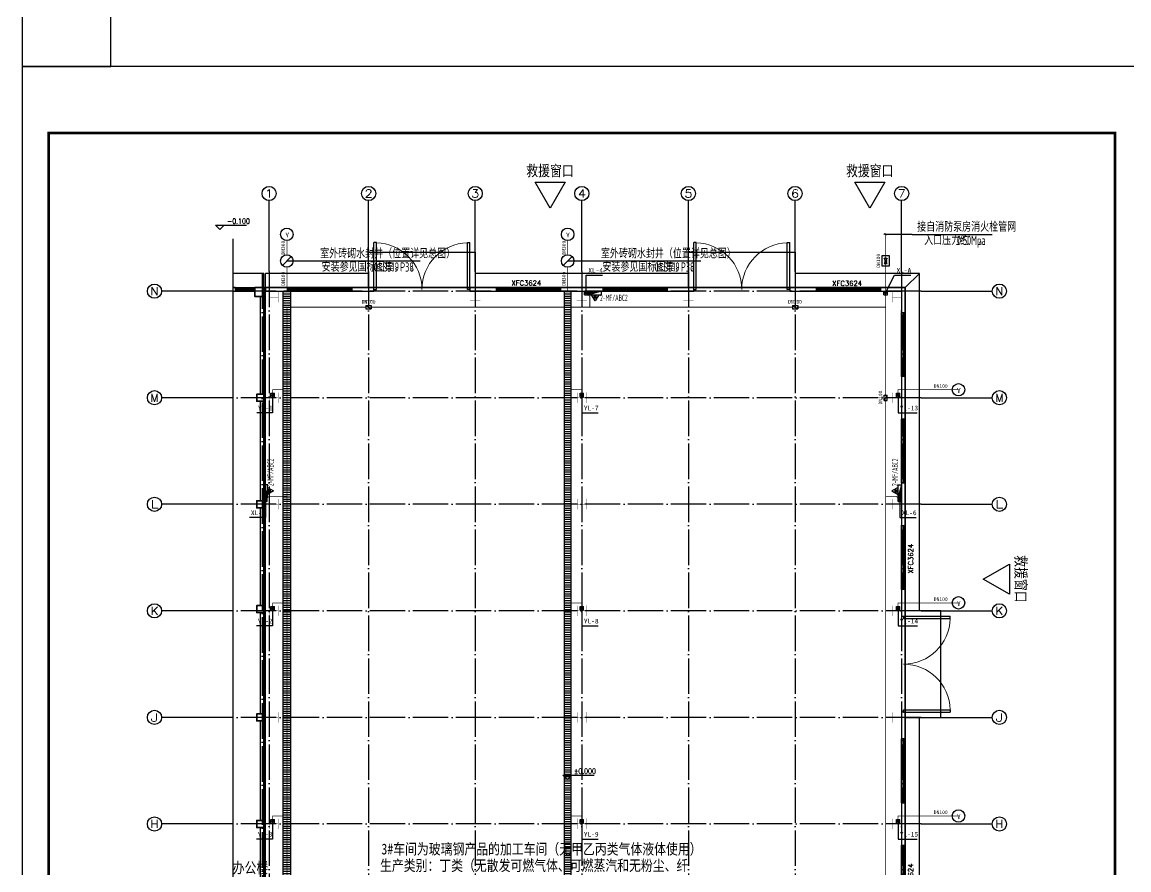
# Model space of a CAD drawing. Extents: x 12300 to 361047, y -1498650 to 1244242.
# Drawn here: x 230047 to 292334, y 35561 to 83296 of the extents above; entities that cross this region are included whole.
import ezdxf
from ezdxf.enums import TextEntityAlignment as Align

# ---------------------------------------------------------------- set-up
doc = ezdxf.new("R2010")
doc.units = 0
doc.header["$LTSCALE"] = 1000
doc.header["$MEASUREMENT"] = 0
doc.linetypes.add('DOTE', pattern=[2.42, 2, -0.2, 0.02, -0.2])
doc.layers.get('0').update_dxf_attribs({"color": 8, "linetype": 'CONTINUOUS'})
for name, color, linetype in [('00-辅助线', 8, 'CONTINUOUS'), ('AXIS', 8, 'CONTINUOUS'), ('AXIS_TEXT', 8, 'CONTINUOUS'), ('COLUMN', 9, 'CONTINUOUS'), ('DIM_ELEV', 8, 'CONTINUOUS'), ('DIM_SYMB', 8, 'CONTINUOUS'), ('DIM_消防', 1, 'CONTINUOUS'), ('DIM_雨水', 4, 'CONTINUOUS'), ('DOTE', 250, 'CONTINUOUS'), ('EQUIP_消火栓', 7, 'CONTINUOUS'), ('EQUIP_消防', 7, 'CONTINUOUS'), ('EQUIP_灭火器', 7, 'CONTINUOUS'), ('GROUND', 8, 'CONTINUOUS'), ('PIPE-消防', 1, 'TG_X'), ('PIPE-雨水', 4, 'TG_Y'), ('PUB_TEXT', 8, 'CONTINUOUS'), ('RAIL', 8, 'CONTINUOUS'), ('TEXT', 3, 'CONTINUOUS'), ('TEXT_消防', 1, 'CONTINUOUS'), ('TEXT_灭火器', 7, 'CONTINUOUS'), ('TEXT_雨水', 4, 'CONTINUOUS'), ('TWT_TITLE', 7, 'CONTINUOUS'), ('VALVE_消防', 7, 'CONTINUOUS'), ('VALVE_给水', 7, 'CONTINUOUS'), ('VPIPE-消防', 1, 'TG_X'), ('VPIPE-雨水', 4, 'TG_Y'), ('WALL', 8, 'CONTINUOUS'), ('WELL_TEXT', 7, 'CONTINUOUS'), ('WELL_雨水', 4, 'CONTINUOUS'), ('WINDOW', 8, 'CONTINUOUS'), ('WINDOW_TEXT', 8, 'CONTINUOUS'), ('集水坑', 6, 'CONTINUOUS')]:
    doc.layers.add(name, color=color, linetype=linetype)
doc.layers.add('柱', color=9, linetype='CONTINUOUS', lineweight=35)
doc.styles.add('_TCH_AXIS', font='COMPLEX', dxfattribs={"bigfont": 'GBCBIG'})
doc.styles.add('_TCH_DIM', font='SIMPLEX', dxfattribs={"bigfont": 'GBCBIG'})
doc.styles.add('_TCH_WINDOW', font='simplex_.ttf', dxfattribs={"height": 3.5, "bigfont": 'GBCBIG'})
doc.styles.add('_TWT_PIPEDN', font='', dxfattribs={"height": 3.5})
doc.styles.add('_TWT_SERIAL', font='', dxfattribs={"height": 3.5})
doc.styles.add('COMPLEX', font='COMPLEX')
doc.styles.get("Standard").update_dxf_attribs({"font": 'GBENOR', "bigfont": 'GBCBIG'})
doc.styles.add('TG_LINETYPE', font='', dxfattribs={"height": 1.5})
doc.styles.add('宋体(0.8)', font='', dxfattribs={"width": 0.8})
doc.styles.get('_TWT_PIPEDN').set_extended_font_data('SimSun')
doc.styles.get('_TWT_SERIAL').set_extended_font_data('SimSun')
doc.styles.get('TG_LINETYPE').set_extended_font_data('SimSun')
doc.styles.get('宋体(0.8)').set_extended_font_data('SimSun')
doc.linetypes.add('TG_RH', pattern='A,2,-0.3,["RH",TG_LINETYPE,S=0.1,R=0,X=-0.25,Y=-0.075],0', length=2.3)
doc.linetypes.add('TG_X', pattern='A,2,-0.3,["X",TG_LINETYPE,S=0.1,R=0,X=-0.2,Y=-0.075],0', length=2.3)
doc.linetypes.add('TG_Y', pattern='A,2,-0.3,["Y",TG_LINETYPE,S=0.1,R=0,X=-0.2,Y=-0.075],0', length=2.3)

# ---------------------------------------------------------------- blocks, each defined once
blk = doc.blocks.new('$WINLIB2D$00000001')
at = {"color": 0}
for points in [[(-0.5, 0.5), (-0.5, -0.5)], [(-0.5, 0.5), (0.5, 0.5)], [(0.5, -0.5), (0.5, 0.5)], [(0.5, 0.167), (-0.5, 0.167)], [(0.5, -0.167), (-0.5, -0.167)], [(-0.5, -0.5), (0.5, -0.5)]]:
    blk.add_lwpolyline(points, dxfattribs=at)
blk = doc.blocks.new('$DorLib2D$00000002')
for p, q in [((-0.5, 0), (-0.5, 0.4875)), ((-0.475, 0.4875), (-0.5, 0.4875)), ((-0.475, 0), (-0.475, 0.4875)), ((0.475, 0), (0.475, 0.4875)), ((0.475, 0.4875), (0.5, 0.4875)), ((0.5, 0), (0.5, 0.4875)), ((-0.5, 0), (-0.475, 0)), ((0.5, 0), (0.475, 0))]:
    blk.add_line(p, q)
at = {"lineweight": 13}
for centre, start, end in [((-0.4875, 0), 0, 88.53072), ((0.4875, 0), 91.46928, 180)]:
    blk.add_arc(centre, 0.4875, start, end, dxfattribs=at)
blk = doc.blocks.new('_FZHK')
blk.add_lwpolyline([(-0.5, -0.5), (0.5, -0.5), (0.5, 0.5), (-0.5, 0.5)], close=True)
blk = doc.blocks.new('_AXISO')
blk.add_circle((0, 0), 0.5)
at = {"layer": 'AXIS_TEXT', "style": 'COMPLEX', "width": 1.041667}
blk.add_attdef('A', text='', height=0.56, dxfattribs=at).set_placement((-0.25, -0.28), (0.25, -0.28), align=Align.FIT)
blk = doc.blocks.new('1F-CF')
h = blk.add_hatch()
h.set_pattern_fill('ANSI31', color=256, scale=80, angle=495, style=0)
h.set_pattern_definition([(180, (1167489.4, 93781.66), (-6e-14, -127), [])])
h.paths.add_polyline_path([(406204, -8420), (406604, -8420), (406604, 63580), (406204, 63580)])
h = blk.add_hatch()
h.set_pattern_fill('ANSI31', color=256, scale=80, angle=495, style=0)
h.set_pattern_definition([(180, (1167789.4, 93781.66), (-6e-14, -127), [])])
h.paths.add_polyline_path([(422404, -8420), (422004, -8420), (422004, 63580), (422404, 63580)])
at = {"flags": 128}
for points in [[(421219, 68251), (420372, 69717), (422065, 69717)], [(439219, 68251), (438372, 69717), (440065, 69717)], [(445600, 47370), (447066, 48216), (447066, 46523)]]:
    blk.add_lwpolyline(points, close=True, dxfattribs=at)
at = {"ltscale": 10, "const_width": 20}
for points in [[(405432, 62965), (405432, 63550)], [(405432, 62965), (405432, 63550)], [(405432, 62965), (405432, 63550)], [(405432, 62962), (405432, 63547)], [(405432, 62947), (405432, 63531)], [(405432, 62946), (405432, 63531)], [(405919, 62947), (405919, 63531)], [(411278, 63558), (410693, 63558)], [(411278, 63558), (410693, 63558)], [(411278, 63558), (410693, 63558)], [(411280, 63558), (410695, 63558)], [(411296, 63558), (410711, 63558)], [(411296, 63558), (410711, 63558)], [(411004, 63071), (411004, 63558)], [(417278, 63558), (416693, 63558)], [(417278, 63558), (416693, 63558)], [(417278, 63558), (416693, 63558)], [(417280, 63558), (416695, 63558)], [(417296, 63558), (416711, 63558)], [(417296, 63558), (416711, 63558)], [(417004, 63071), (417004, 63558)], [(423278, 63558), (422693, 63558)], [(423278, 63558), (422693, 63558)], [(423278, 63558), (422693, 63558)], [(423280, 63558), (422695, 63558)], [(423296, 63558), (422711, 63558)], [(423296, 63558), (422711, 63558)], [(423004, 63071), (423004, 63558)], [(429278, 63558), (428693, 63558)], [(429278, 63558), (428693, 63558)], [(429278, 63558), (428693, 63558)], [(429280, 63558), (428695, 63558)], [(429296, 63558), (428711, 63558)], [(429296, 63558), (428711, 63558)], [(429004, 63071), (429004, 63558)], [(435278, 63558), (434693, 63558)], [(435278, 63558), (434693, 63558)], [(435278, 63558), (434693, 63558)], [(435280, 63558), (434695, 63558)], [(435296, 63558), (434711, 63558)], [(435296, 63558), (434711, 63558)], [(435004, 63071), (435004, 63558)], [(440488, 62947), (440488, 63531)], [(440976, 62965), (440976, 63550)], [(440976, 62965), (440976, 63550)], [(440976, 62965), (440976, 63550)], [(440976, 62962), (440976, 63547)], [(440976, 62947), (440976, 63531)], [(440976, 62946), (440976, 63531)], [(405919, 63239), (405432, 63239)], [(411296, 63071), (410711, 63071)], [(417296, 63071), (416711, 63071)], [(423296, 63071), (422711, 63071)], [(429296, 63071), (428711, 63071)], [(435296, 63071), (434711, 63071)], [(440488, 63239), (440976, 63239)], [(405432, 57306), (405432, 57891)], [(405432, 57306), (405432, 57891)], [(405432, 57306), (405432, 57891)], [(405432, 57304), (405432, 57889)], [(405432, 57288), (405432, 57873)], [(405432, 57288), (405432, 57873)], [(405919, 57580), (405432, 57580)], [(405919, 57288), (405919, 57873)], [(422760, 57288), (422760, 57873)], [(422760, 57580), (423248, 57580)], [(423248, 57306), (423248, 57891)], [(423248, 57306), (423248, 57891)], [(423248, 57306), (423248, 57891)], [(423248, 57304), (423248, 57889)], [(423248, 57288), (423248, 57873)], [(423248, 57288), (423248, 57873)], [(440488, 57288), (440488, 57873)], [(440488, 57580), (440976, 57580)], [(440976, 57306), (440976, 57891)], [(440976, 57306), (440976, 57891)], [(440976, 57306), (440976, 57891)], [(440976, 57304), (440976, 57889)], [(440976, 57288), (440976, 57873)], [(440976, 57288), (440976, 57873)], [(405432, 51306), (405432, 51891)], [(405432, 51306), (405432, 51891)], [(405432, 51306), (405432, 51891)], [(405432, 51304), (405432, 51889)], [(405432, 51288), (405432, 51873)], [(405432, 51288), (405432, 51873)], [(405919, 51288), (405919, 51873)], [(422760, 51288), (422760, 51873)], [(423248, 51306), (423248, 51891)], [(423248, 51306), (423248, 51891)], [(423248, 51306), (423248, 51891)], [(423248, 51304), (423248, 51889)], [(423248, 51288), (423248, 51873)], [(423248, 51288), (423248, 51873)], [(440488, 51288), (440488, 51873)], [(440976, 51306), (440976, 51891)], [(440976, 51306), (440976, 51891)], [(440976, 51306), (440976, 51891)], [(440976, 51304), (440976, 51889)], [(440976, 51288), (440976, 51873)], [(440976, 51288), (440976, 51873)], [(405919, 51580), (405432, 51580)], [(422760, 51580), (423248, 51580)], [(440488, 51580), (440976, 51580)], [(405432, 45306), (405432, 45891)], [(405432, 45306), (405432, 45891)], [(405432, 45306), (405432, 45891)], [(405432, 45304), (405432, 45889)], [(405432, 45288), (405432, 45873)], [(405432, 45288), (405432, 45873)], [(405919, 45580), (405432, 45580)], [(405919, 45288), (405919, 45873)], [(422760, 45288), (422760, 45873)], [(422760, 45580), (423248, 45580)], [(423248, 45306), (423248, 45891)], [(423248, 45306), (423248, 45891)], [(423248, 45306), (423248, 45891)], [(423248, 45304), (423248, 45889)], [(423248, 45288), (423248, 45873)], [(423248, 45288), (423248, 45873)], [(440488, 45288), (440488, 45873)], [(440488, 45580), (440976, 45580)], [(440976, 45306), (440976, 45891)], [(440976, 45306), (440976, 45891)], [(440976, 45306), (440976, 45891)], [(440976, 45304), (440976, 45889)], [(440976, 45288), (440976, 45873)], [(440976, 45288), (440976, 45873)], [(405432, 39306), (405432, 39891)], [(405432, 39306), (405432, 39891)], [(405432, 39306), (405432, 39891)], [(405432, 39304), (405432, 39889)], [(405432, 39288), (405432, 39873)], [(405432, 39288), (405432, 39873)], [(405919, 39288), (405919, 39873)], [(422760, 39288), (422760, 39873)], [(423248, 39306), (423248, 39891)], [(423248, 39306), (423248, 39891)], [(423248, 39306), (423248, 39891)], [(423248, 39304), (423248, 39889)], [(423248, 39288), (423248, 39873)], [(423248, 39288), (423248, 39873)], [(440488, 39288), (440488, 39873)], [(440976, 39306), (440976, 39891)], [(440976, 39306), (440976, 39891)], [(440976, 39306), (440976, 39891)], [(440976, 39304), (440976, 39889)], [(440976, 39288), (440976, 39873)], [(440976, 39288), (440976, 39873)], [(405919, 39580), (405432, 39580)], [(422760, 39580), (423248, 39580)], [(440488, 39580), (440976, 39580)], [(405432, 33306), (405432, 33891)], [(405432, 33306), (405432, 33891)], [(405432, 33306), (405432, 33891)], [(405432, 33304), (405432, 33889)], [(405432, 33288), (405432, 33873)], [(405432, 33288), (405432, 33873)], [(405919, 33288), (405919, 33873)], [(422760, 33288), (422760, 33873)], [(423248, 33306), (423248, 33891)], [(423248, 33306), (423248, 33891)], [(423248, 33306), (423248, 33891)], [(423248, 33304), (423248, 33889)], [(423248, 33288), (423248, 33873)], [(423248, 33288), (423248, 33873)], [(440488, 33288), (440488, 33873)], [(440976, 33306), (440976, 33891)], [(440976, 33306), (440976, 33891)], [(440976, 33306), (440976, 33891)], [(440976, 33304), (440976, 33889)], [(440976, 33288), (440976, 33873)], [(440976, 33288), (440976, 33873)], [(405919, 33580), (405432, 33580)], [(422760, 33580), (423248, 33580)], [(440488, 33580), (440976, 33580)]]:
    blk.add_lwpolyline(points, dxfattribs=at)
for points in [[(406604, 63580), (406604, -8420), (406204, -8420), (406204, 63580)], [(422004, 63580), (422004, -8420), (422404, -8420), (422404, 63580)]]:
    blk.add_lwpolyline(points)
at = {"layer": 'AXIS'}
for p, q in [((405404, 64680), (405404, 68680)), ((411004, 64680), (411004, 68680)), ((417004, 64680), (417004, 68680)), ((423004, 64680), (423004, 68680)), ((429004, 64680), (429004, 68680)), ((435004, 64680), (435004, 68680)), ((441004, 64680), (441004, 68680)), ((403354, 63580), (399354, 63580)), ((442104, 63580), (446104, 63580)), ((403354, 57580), (399354, 57580)), ((442104, 57580), (446104, 57580)), ((403354, 51580), (399354, 51580)), ((442104, 51580), (446104, 51580)), ((403354, 45580), (399354, 45580)), ((442104, 45580), (446104, 45580)), ((403354, 39580), (399354, 39580)), ((442104, 39580), (446104, 39580)), ((403354, 33580), (399354, 33580)), ((442104, 33580), (446104, 33580))]:
    blk.add_line(p, q, dxfattribs=at)
at = {"layer": 'DIM_ELEV'}
for p, q in [((402632, 67048), (402382, 67298)), ((402382, 67298), (404132, 67298)), ((402632, 67048), (402882, 67298)), ((422193, 36087), (421943, 36337)), ((421943, 36337), (423693, 36337)), ((422193, 36087), (422443, 36337))]:
    blk.add_line(p, q, dxfattribs=at)
at = {"layer": 'DIM_SYMB'}
blk.add_lwpolyline([(403354, 66533), (403354, 28344), (403564, 28268), (403144, 28194), (403354, 28119), (403354, -10070)], dxfattribs=at)
at = {"layer": 'DOTE', "linetype": 'DOTE'}
for p, q in [((405004, 64580), (405004, -9420)), ((405404, 64680), (405404, -13520)), ((411004, 64680), (411004, -13520)), ((417004, 64680), (417004, -13520)), ((423004, 64680), (423004, -13520)), ((429004, 64680), (429004, -13520)), ((435004, 64680), (435004, -13520)), ((441004, 64680), (441004, -13520)), ((442104, 63580), (403354, 63580)), ((442104, 57580), (403354, 57580)), ((442104, 51580), (403354, 51580)), ((442104, 45580), (403354, 45580)), ((442104, 39580), (403354, 39580)), ((442104, 33580), (403354, 33580))]:
    blk.add_line(p, q, dxfattribs=at)
at = {"layer": 'GROUND'}
for p, q in [((405104, 64580), (403354, 64580)), ((411004, 64580), (405204, 64580)), ((429004, 64580), (417004, 64580)), ((442004, 64580), (435004, 64580)), ((441204, 63780), (442004, 64580)), ((442004, 63780), (442004, 64580)), ((441204, 63780), (405204, 63780)), ((441204, -8620), (441204, 63780)), ((442004, 45580), (442004, 63780)), ((442004, 15580), (442004, 39580))]:
    blk.add_line(p, q, dxfattribs=at)
blk.add_lwpolyline([(405104, 63780), (441204, 63780), (441204, -8620), (405104, -8620)], close=True, dxfattribs=at)
at = {"layer": 'RAIL', "ltscale": 0.5}
for p, q in [((411004, 65780), (417004, 65780)), ((411004, 63780), (411004, 65780)), ((429004, 65780), (435004, 65780)), ((405104, 63780), (405104, 64580)), ((405204, 63780), (405204, 64580)), ((403354, 63780), (405104, 63780)), ((405104, -8620), (405104, 63780)), ((405204, 63780), (405204, 63580)), ((405204, -8620), (405204, 63780))]:
    blk.add_line(p, q, dxfattribs=at)
for points in [[(411004, 65780), (417004, 65780), (417004, 63780), (411004, 63780)], [(429004, 65780), (435004, 65780), (435004, 63780), (429004, 63780)], [(441204, 45580), (441204, 39580), (443204, 39580), (443204, 45580)]]:
    blk.add_lwpolyline(points, close=True, dxfattribs=at)
at = {"layer": 'WALL'}
for p, q in [((403504, 63780), (403354, 63780)), ((403354, 63780), (403354, 63580)), ((403354, 63580), (403504, 63580)), ((403504, 63580), (403504, 63780)), ((406454, 63780), (405204, 63780)), ((405204, 63780), (405204, 63580)), ((405204, 63580), (406454, 63580)), ((406454, 63580), (406454, 63780)), ((411304, 63780), (410054, 63780)), ((410054, 63780), (410054, 63580)), ((410054, 63580), (411304, 63580)), ((411304, 63580), (411304, 63780)), ((418204, 63780), (416704, 63780)), ((416704, 63780), (416704, 63580)), ((416704, 63580), (418204, 63580)), ((418204, 63580), (418204, 63780)), ((424204, 63780), (421804, 63780)), ((421804, 63780), (421804, 63580)), ((421804, 63580), (424204, 63580)), ((424204, 63580), (424204, 63780)), ((429304, 63780), (427804, 63780)), ((427804, 63780), (427804, 63580)), ((427804, 63580), (429304, 63580)), ((429304, 63580), (429304, 63780)), ((436204, 63780), (434704, 63780)), ((434704, 63780), (434704, 63580)), ((434704, 63580), (436204, 63580)), ((436204, 63580), (436204, 63780)), ((441204, 63780), (439804, 63780)), ((439804, 63780), (439804, 63580)), ((439804, 63580), (441004, 63580)), ((441004, 63580), (441004, 62380)), ((441204, 62380), (441204, 63780)), ((404904, 63280), (404904, 57780)), ((405104, 63280), (405104, 57780)), ((441004, 62380), (441204, 62380)), ((441204, 58780), (441004, 58780)), ((441004, 58780), (441004, 56380)), ((441204, 56380), (441204, 58780)), ((404904, 57380), (404904, 51780)), ((405104, 57380), (405104, 51780)), ((441004, 56380), (441204, 56380)), ((441204, 52780), (441004, 52780)), ((441004, 52780), (441004, 50380)), ((441204, 50380), (441204, 52780)), ((404904, 51380), (404904, 45880)), ((405104, 51380), (405104, 45880)), ((441004, 50380), (441204, 50380)), ((441204, 46780), (441004, 46780)), ((441004, 46780), (441004, 45280)), ((441204, 45280), (441204, 46780)), ((404904, 45480), (404904, 39780)), ((405104, 45480), (405104, 39780)), ((441004, 45280), (441204, 45280)), ((441204, 39880), (441004, 39880)), ((441004, 39880), (441004, 38380)), ((441204, 38380), (441204, 39880)), ((404904, 39380), (404904, 33780)), ((405104, 39380), (405104, 33780)), ((441004, 38380), (441204, 38380)), ((441204, 34780), (441004, 34780)), ((441004, 34780), (441004, 32380)), ((441204, 32380), (441204, 34780)), ((404904, 33380), (404904, 27780)), ((405104, 33380), (405104, 27780)), ((441004, 32380), (441204, 32380))]:
    blk.add_line(p, q, dxfattribs=at)
at = {"layer": '柱', "ltscale": 1}
for points in [[(405104, 63280), (405104, 63780), (404604, 63780), (404604, 63280)], [(405104, 57380), (405104, 57780), (404704, 57780), (404704, 57380)], [(405104, 51380), (405104, 51780), (404704, 51780), (404704, 51380)], [(405104, 45480), (405104, 45880), (404704, 45880), (404704, 45480)], [(405104, 39380), (405104, 39780), (404704, 39780), (404704, 39380)], [(405104, 33380), (405104, 33780), (404704, 33780), (404704, 33380)]]:
    blk.add_lwpolyline(points, close=True, dxfattribs=at)
at = {"layer": 'AXIS'}
ref = blk.add_blockref('_AXISO', (405404, 69080), dxfattribs=dict(at, xscale=800, yscale=800, zscale=800))
ref.add_attrib('A', '1', dxfattribs={"layer": 'AXIS_TEXT', "height": 453, "style": '_TCH_AXIS', "width": 2.333333}).set_placement((405178, 68854), (405630, 68854), align=Align.FIT)
ref = blk.add_blockref('_AXISO', (411004, 69080), dxfattribs=dict(at, xscale=800, yscale=800, zscale=800))
ref.add_attrib('A', '2', dxfattribs={"layer": 'AXIS_TEXT', "height": 453, "style": '_TCH_AXIS', "width": 1.5}).set_placement((410778, 68854), (411230, 68854), align=Align.FIT)
ref = blk.add_blockref('_AXISO', (417004, 69080), dxfattribs=dict(at, xscale=800, yscale=800, zscale=800))
ref.add_attrib('A', '3', dxfattribs={"layer": 'AXIS_TEXT', "height": 453, "style": '_TCH_AXIS', "width": 1.5}).set_placement((416778, 68854), (417230, 68854), align=Align.FIT)
ref = blk.add_blockref('_AXISO', (423004, 69080), dxfattribs=dict(at, xscale=800, yscale=800, zscale=800))
ref.add_attrib('A', '4', dxfattribs={"layer": 'AXIS_TEXT', "height": 453, "style": '_TCH_AXIS', "width": 1.3125}).set_placement((422778, 68854), (423230, 68854), align=Align.FIT)
ref = blk.add_blockref('_AXISO', (429004, 69080), dxfattribs=dict(at, xscale=800, yscale=800, zscale=800))
ref.add_attrib('A', '5', dxfattribs={"layer": 'AXIS_TEXT', "height": 453, "style": '_TCH_AXIS', "width": 1.5}).set_placement((428778, 68854), (429230, 68854), align=Align.FIT)
ref = blk.add_blockref('_AXISO', (435004, 69080), dxfattribs=dict(at, xscale=800, yscale=800, zscale=800))
ref.add_attrib('A', '6', dxfattribs={"layer": 'AXIS_TEXT', "height": 453, "style": '_TCH_AXIS', "width": 1.5}).set_placement((434778, 68854), (435230, 68854), align=Align.FIT)
ref = blk.add_blockref('_AXISO', (441004, 69080), dxfattribs=dict(at, xscale=800, yscale=800, zscale=800))
ref.add_attrib('A', '7', dxfattribs={"layer": 'AXIS_TEXT', "height": 453, "style": '_TCH_AXIS', "width": 1.5}).set_placement((440778, 68854), (441230, 68854), align=Align.FIT)
ref = blk.add_blockref('_AXISO', (398954, 63580), dxfattribs=dict(at, xscale=800, yscale=800, zscale=800))
ref.add_attrib('A', 'N', dxfattribs={"layer": 'AXIS_TEXT', "height": 453, "style": '_TCH_AXIS', "width": 1.105263}).set_placement((398728, 63354), (399180, 63354), align=Align.FIT)
ref = blk.add_blockref('_AXISO', (446504, 63580), dxfattribs=dict(at, xscale=800, yscale=800, zscale=800))
ref.add_attrib('A', 'N', dxfattribs={"layer": 'AXIS_TEXT', "height": 453, "style": '_TCH_AXIS', "width": 1.105263}).set_placement((446278, 63354), (446730, 63354), align=Align.FIT)
ref = blk.add_blockref('_AXISO', (398954, 57580), dxfattribs=dict(at, xscale=800, yscale=800, zscale=800))
ref.add_attrib('A', 'M', dxfattribs={"layer": 'AXIS_TEXT', "height": 453, "style": '_TCH_AXIS'}).set_placement((398728, 57354), (399180, 57354), align=Align.FIT)
ref = blk.add_blockref('_AXISO', (446504, 57580), dxfattribs=dict(at, xscale=800, yscale=800, zscale=800))
ref.add_attrib('A', 'M', dxfattribs={"layer": 'AXIS_TEXT', "height": 453, "style": '_TCH_AXIS'}).set_placement((446278, 57354), (446730, 57354), align=Align.FIT)
ref = blk.add_blockref('_AXISO', (398954, 51580), dxfattribs=dict(at, xscale=800, yscale=800, zscale=800))
ref.add_attrib('A', 'L', dxfattribs={"layer": 'AXIS_TEXT', "height": 453, "style": '_TCH_AXIS', "width": 1.4}).set_placement((398728, 51354), (399180, 51354), align=Align.FIT)
ref = blk.add_blockref('_AXISO', (446504, 51580), dxfattribs=dict(at, xscale=800, yscale=800, zscale=800))
ref.add_attrib('A', 'L', dxfattribs={"layer": 'AXIS_TEXT', "height": 453, "style": '_TCH_AXIS', "width": 1.4}).set_placement((446278, 51354), (446730, 51354), align=Align.FIT)
ref = blk.add_blockref('_AXISO', (398954, 45580), dxfattribs=dict(at, xscale=800, yscale=800, zscale=800))
ref.add_attrib('A', 'K', dxfattribs={"layer": 'AXIS_TEXT', "height": 453, "style": '_TCH_AXIS', "width": 1.105263}).set_placement((398728, 45354), (399180, 45354), align=Align.FIT)
ref = blk.add_blockref('_AXISO', (446504, 45580), dxfattribs=dict(at, xscale=800, yscale=800, zscale=800))
ref.add_attrib('A', 'K', dxfattribs={"layer": 'AXIS_TEXT', "height": 453, "style": '_TCH_AXIS', "width": 1.105263}).set_placement((446278, 45354), (446730, 45354), align=Align.FIT)
ref = blk.add_blockref('_AXISO', (398954, 39580), dxfattribs=dict(at, xscale=800, yscale=800, zscale=800))
ref.add_attrib('A', 'J', dxfattribs={"layer": 'AXIS_TEXT', "height": 453, "style": '_TCH_AXIS', "width": 1.909091}).set_placement((398728, 39354), (399180, 39354), align=Align.FIT)
ref = blk.add_blockref('_AXISO', (446504, 39580), dxfattribs=dict(at, xscale=800, yscale=800, zscale=800))
ref.add_attrib('A', 'J', dxfattribs={"layer": 'AXIS_TEXT', "height": 453, "style": '_TCH_AXIS', "width": 1.909091}).set_placement((446278, 39354), (446730, 39354), align=Align.FIT)
ref = blk.add_blockref('_AXISO', (398954, 33580), dxfattribs=dict(at, xscale=800, yscale=800, zscale=800))
ref.add_attrib('A', 'H', dxfattribs={"layer": 'AXIS_TEXT', "height": 453, "style": '_TCH_AXIS', "width": 1.05}).set_placement((398728, 33354), (399180, 33354), align=Align.FIT)
ref = blk.add_blockref('_AXISO', (446504, 33580), dxfattribs=dict(at, xscale=800, yscale=800, zscale=800))
ref.add_attrib('A', 'H', dxfattribs={"layer": 'AXIS_TEXT', "height": 453, "style": '_TCH_AXIS', "width": 1.05}).set_placement((446278, 33354), (446730, 33354), align=Align.FIT)
at = {"layer": 'COLUMN'}
for p, xscale, yscale, zscale in [((404854, 63530), 500.0000000048894, 500, 500), ((404904, 57580), 400, 400, 400), ((404904, 51580), 400, 400, 400), ((404904, 45680), 400, 400, 400), ((404904, 39580), 400, 400, 400), ((404904, 33580), 400, 400, 400)]:
    blk.add_blockref('_FZHK', p, dxfattribs=dict(at, xscale=xscale, yscale=yscale, zscale=zscale))
at = {"layer": 'WINDOW'}
for name, p, xscale, yscale, zscale, rotation in [('$DorLib2D$00000002', (414004, 63680), -5400, -5400, -5400, 179.9999999999998), ('$DorLib2D$00000002', (432004, 63680), -5400, -5400, -5400, 179.9999999999998), ('$WINLIB2D$00000001', (404054, 63680), -1100, 200, -1100, 180), ('$WINLIB2D$00000001', (408254, 63680), -3600, -200, -3600, 179.9999999999998), ('$WINLIB2D$00000001', (426004, 63680), -3600, 200, -3600, 179.9999999999998), ('$WINLIB2D$00000001', (441104, 60580), 3600, -200, 3600, 90), ('$WINLIB2D$00000001', (441104, 54580), 3600, 200, 3600, 90), ('$DorLib2D$00000002', (441104, 42580), 5400, -5400, 5400, 90), ('$WINLIB2D$00000001', (441104, 36580), 3600, 200, 3600, 90)]:
    blk.add_blockref(name, p, dxfattribs=dict(at, xscale=xscale, yscale=yscale, zscale=zscale, rotation=rotation))
ref = blk.add_blockref('$WINLIB2D$00000001', (420004, 63680), dxfattribs=dict(at, xscale=-3600, yscale=200, zscale=-3600, rotation=179.9999999999998))
ref.add_attrib('A', 'XFC3624', (419046, 63899), dxfattribs={"layer": 'WINDOW_TEXT', "height": 281, "rotation": 360, "style": '_TCH_WINDOW'})
ref = blk.add_blockref('$WINLIB2D$00000001', (438004, 63680), dxfattribs=dict(at, xscale=-3600, yscale=200, zscale=-3600, rotation=179.9999999999998))
ref.add_attrib('A', 'XFC3624', (437100, 63880), dxfattribs={"layer": 'WINDOW_TEXT', "height": 281, "rotation": 360, "style": '_TCH_WINDOW'})
ref = blk.add_blockref('$WINLIB2D$00000001', (441104, 48580), dxfattribs=dict(at, xscale=3600, yscale=-200, zscale=3600, rotation=90))
ref.add_attrib('A', 'XFC3624', (441654, 47677), dxfattribs={"layer": 'WINDOW_TEXT', "height": 281, "rotation": 90, "style": '_TCH_WINDOW'})
ref = blk.add_blockref('$WINLIB2D$00000001', (441104, 30580), dxfattribs=dict(at, xscale=3600, yscale=-200, zscale=3600, rotation=90))
ref.add_attrib('A', 'XFC3624', (441654, 29677), dxfattribs={"layer": 'WINDOW_TEXT', "height": 281, "rotation": 90, "style": '_TCH_WINDOW'})
at = {"layer": 'DIM_ELEV', "style": '_TCH_DIM', "width": 0.705882}
for s, p in [('-0.100', (403042, 67368)), ('%%P0.000', (422563, 36407))]:
    blk.add_text(s, height=297.5, dxfattribs=at).set_placement(p)
at = {"layer": 'PUB_TEXT', "style": '宋体(0.8)', "width": 0.8}
for s, height, p in [('救援窗口', 611.8, (419875, 70059, 0)), ('救援窗口', 611.8, (437875, 70059, 0)), ('3#车间为玻璃钢产品的加工车间（无甲乙丙类气体液体使用）', 611.77, (411723, 31865, 0)), ('办公楼', 611.8, (403354, 30806)), ('生产类别：丁类（无散发可燃气体、可燃蒸汽和无粉尘、纤', 611.77, (411644, 30938, 0))]:
    blk.add_text(s, height=height, dxfattribs=at).set_placement(p)
blk.add_text('救援窗口', height=611.8, rotation=270, dxfattribs=at).set_placement((447408, 48714, 0))
blk = doc.blocks.new('wsgdwei')
at = {"layer": '00-辅助线', "color": 0}
for p, q in [((832438, 327576), (832438, 327376)), ((832438, 327576), (832638, 327576)), ((832438, 327476), (832638, 327476)), ((832438, 327376), (832638, 327376)), ((832538, 327576), (832538, 327376)), ((832638, 327576), (832638, 327376))]:
    blk.add_line(p, q, dxfattribs=at)
blk = doc.blocks.new('$TWTSYS$00000187')
blk.add_circle((0, 0, 0), 0.5)
blk = doc.blocks.new('$TWTSYS$00000190')
blk.add_line((0, 0.5, 0), (0, -0.5, 0))
blk.add_circle((0, 0, 0), 0.5)
blk = doc.blocks.new('$TwtSys$00000434')
for p, q in [((-0.5, 0.5), (-0.5, -0.5)), ((-0.5, -0.5), (0.5, 0.5)), ((0.5, 0.5), (-0.5, 0.5)), ((0.5, -0.5), (0.5, 0.5)), ((-0.5, -0.5), (0.5, -0.5))]:
    blk.add_line(p, q)
blk.add_solid([(0.5, -0.5), (0.5, 0.5), (-0.5, -0.5)])
blk = doc.blocks.new('$TwtSys$00000546')
h = blk.add_hatch()
h.set_pattern_fill('ANSI31', color=256, scale=200, style=0)
h.set_pattern_definition([(45, (-38543.802, -6670.83), (-17.67767, 17.67767), [])])
h.paths.add_polyline_path([(-65, 174), (65, 174), (65, 44), (-65, 44)])
for points in [[(0, 344), (-198, 0), (198, 0)], [(-65, 174), (65, 174), (65, 44), (-65, 44)]]:
    blk.add_lwpolyline(points, close=True)
blk = doc.blocks.new('$VALVE$00000296')
for points in [[(-125, 72), (-125, -72), (125, 72), (125, -72), (-125, 72)], [(0, 60), (0, -64)]]:
    blk.add_lwpolyline(points)
for p in [(-125, 0), (125, 0)]:
    blk.add_point(p)
blk = doc.blocks.new('$TwtSys$00000132')
at = {"elevation": 0}
blk.add_lwpolyline([(7, -101, -0.575183), (0, 0, 0.604745), (-11, 101, 16.924828)], format="xyb", dxfattribs=at)
blk = doc.blocks.new('$VALVE$00000316')
for p, q in [((-125, 72), (125, -72)), ((-125, 72), (-125, -72)), ((-125, 72), (125, 72)), ((125, 72), (125, -72)), ((-125, -72), (125, -72))]:
    blk.add_line(p, q)
at = {"const_width": 21.1}
blk.add_lwpolyline([(-11, 0, 1), (11, 0, 1)], format="xyb", close=True, dxfattribs=at)
for p in [(-125, 0), (125, 0)]:
    blk.add_point(p)
at = {"color": 7, "flags": 9}
for tag in ['XSIZE', 'YSIZE']:
    blk.add_attdef(tag, (0, 0), '', height=0.5, dxfattribs=at)

msp = doc.modelspace()

# ---------------------------------------------------------------- hatches: boundary and pattern name
at = {"layer": 'PIPE-消防'}
for points in [[(261996.8, 67846.1), (262011, 67860.3), (262016.8, 67854.4)], [(261996.8, 67846.1), (262016.8, 67846.1), (262016.8, 67854.4)], [(244946.8, 67246.1), (244946.8, 67266.1), (244926.8, 67266.1)], [(244946.8, 67246.1), (244926.8, 67246.1), (244926.8, 67266.1)], [(243946.8, 56596.1), (243932.7, 56610.3), (243938.5, 56616.1)], [(243946.8, 56596.1), (243946.8, 56616.1), (243938.5, 56616.1)], [(279246.8, 56596.1), (279246.8, 56616.1), (279255.1, 56616.1)], [(279246.8, 56596.1), (279261, 56610.3), (279255.1, 56616.1)]]:
    msp.add_hatch(color=256, dxfattribs=at).paths.add_polyline_path(points)
at = {"layer": 'PIPE-雨水'}
for points in [[(244146.8, 62596.1), (244126.8, 62596.1), (244126.8, 62616.1)], [(244146.8, 62596.1), (244146.8, 62616.1), (244126.8, 62616.1)], [(261546.8, 62596.1), (261566.8, 62596.1), (261566.8, 62616.1)], [(261546.8, 62596.1), (261546.8, 62616.1), (261566.8, 62616.1)], [(279346.8, 62596.1), (279326.8, 62596.1), (279326.8, 62616.1)], [(279346.8, 62596.1), (279346.8, 62616.1), (279326.8, 62616.1)], [(244146.8, 50596.1), (244126.8, 50596.1), (244126.8, 50616.1)], [(244146.8, 50596.1), (244146.8, 50616.1), (244126.8, 50616.1)], [(261546.8, 50596.1), (261566.8, 50596.1), (261566.8, 50616.1)], [(261546.8, 50596.1), (261546.8, 50616.1), (261566.8, 50616.1)], [(279346.8, 50596.1), (279326.8, 50596.1), (279326.8, 50616.1)], [(279346.8, 50596.1), (279346.8, 50616.1), (279326.8, 50616.1)], [(244146.8, 38596.1), (244126.8, 38596.1), (244126.8, 38616.1)], [(244146.8, 38596.1), (244146.8, 38616.1), (244126.8, 38616.1)], [(261546.8, 38596.1), (261566.8, 38596.1), (261566.8, 38616.1)], [(261546.8, 38596.1), (261546.8, 38616.1), (261566.8, 38616.1)], [(279346.8, 38596.1), (279326.8, 38596.1), (279326.8, 38616.1)], [(279346.8, 38596.1), (279346.8, 38616.1), (279326.8, 38616.1)]]:
    msp.add_hatch(color=256, dxfattribs=at).paths.add_polyline_path(points)

# ---------------------------------------------------------------- linework, layer by layer
at = {"layer": 'DIM_消防'}
for p, q in [((261796.8, 68046.1), (261796.8, 69046.1)), ((261796.8, 69046.1), (262713.2, 69046.1)), ((278646.8, 68046.1, 3000), (279146.8, 69046.1, 3000)), ((279146.8, 69046.1, 3000), (280068.3, 69046.1, 3000)), ((243746.8, 56396.1), (243746.8, 55396.1)), ((279446.8, 56396.1), (279446.8, 55396.1)), ((243746.8, 55396.1), (242852, 55396.1)), ((279446.8, 55396.1), (280358.1, 55396.1))]:
    msp.add_line(p, q, dxfattribs=at)
at = {"layer": 'DIM_雨水'}
for p, q in [((244146.8, 62296.1), (244146.8, 61296.1)), ((261546.8, 62296.1), (261546.8, 61296.1)), ((279346.8, 62296.1), (279346.8, 61296.1)), ((244146.8, 61296.1), (243249.1, 61296.1)), ((261546.8, 61296.1), (262458.5, 61296.1)), ((279346.8, 61296.1), (280426.2, 61296.1)), ((244146.8, 50296.1), (244146.8, 49296.1)), ((261546.8, 50296.1), (261546.8, 49296.1)), ((279346.8, 50296.1), (279346.8, 49296.1)), ((244146.8, 49296.1), (243236.4, 49296.1)), ((261546.8, 49296.1), (262458.5, 49296.1)), ((279346.8, 49296.1), (280435.7, 49296.1)), ((244146.8, 38296.1), (244146.8, 37296.1)), ((261546.8, 38296.1), (261546.8, 37296.1)), ((279346.8, 38296.1), (279346.8, 37296.1)), ((244146.8, 37296.1), (243236.4, 37296.1)), ((261546.8, 37296.1), (262459.8, 37296.1)), ((279346.8, 37296.1), (280426.2, 37296.1))]:
    msp.add_line(p, q, dxfattribs=at)
at = {"layer": 'PIPE-消防', "const_width": 40}
for points in [[(278646.8, 71346.1), (278646.8, 69996.1)], [(278646.8, 69696.1), (278646.8, 68096.1)], [(261796.8, 68046.1), (261996.8, 67846.1)], [(261846.8, 68046.1), (261946.8, 68046.1)], [(278646.8, 68046.1), (278646.8, 67246.1)], [(261996.8, 67246.1), (261996.8, 67846.1)], [(244946.8, 67246.1), (249397, 67246.1)], [(244946.8, 56596.1), (244946.8, 67246.1)], [(249696.6, 67246.1), (261996.8, 67246.1)], [(261996.8, 67246.1), (273397, 67246.1)], [(273696.6, 67246.1), (278646.8, 67246.1)], [(278646.8, 62295.9), (278646.8, 67246.1)], [(278646.8, 56596.1), (278646.8, 61996.3)], [(243746.8, 56396.1), (243946.8, 56596.1)], [(243746.8, 56446.1), (243746.8, 56546.1)], [(243946.8, 56596.1), (244946.8, 56596.1)], [(244946.8, 32596.1), (244946.8, 56596.1)], [(278646.8, 56596.1), (279246.8, 56596.1)], [(278646.8, 32596.1), (278646.8, 56596.1)], [(279246.8, 56596.1), (279446.8, 56396.1)], [(279446.8, 56446.1), (279446.8, 56546.1)]]:
    msp.add_lwpolyline(points, dxfattribs=at)
at = {"layer": 'PIPE-消防'}
for centre in [(243746.8, 56396.1), (279446.8, 56396.1)]:
    msp.add_circle(centre, 50, dxfattribs=at)
at = {"layer": 'PIPE-雨水', "const_width": 40}
for points in [[(244946.8, 70196.1), (244946.8, 70996.1)], [(260746.8, 70196.1), (260746.8, 70996.1)], [(244946.8, 68146.1), (244946.8, 69496.1)], [(260746.8, 68146.1), (260746.8, 69496.1)], [(244146.8, 62346.1), (244146.8, 62596.1)], [(244146.8, 62596.1), (244746.8, 62596.1)], [(260946.8, 62596.1), (261546.8, 62596.1)], [(261546.8, 62346.1), (261546.8, 62596.1)], [(279346.8, 62346.1), (279346.8, 62596.1)], [(279346.8, 62596.1), (282746.8, 62596.1)], [(244146.8, 50346.1), (244146.8, 50596.1)], [(244146.8, 50596.1), (244746.8, 50596.1)], [(260946.8, 50596.1), (261546.8, 50596.1)], [(261546.8, 50346.1), (261546.8, 50596.1)], [(279346.8, 50346.1), (279346.8, 50596.1)], [(279346.8, 50596.1), (282746.8, 50596.1)], [(244146.8, 38346.1), (244146.8, 38596.1)], [(244146.8, 38596.1), (244746.8, 38596.1)], [(260946.8, 38596.1), (261546.8, 38596.1)], [(261546.8, 38346.1), (261546.8, 38596.1)], [(279346.8, 38346.1), (279346.8, 38596.1)], [(279346.8, 38596.1), (282746.8, 38596.1)]]:
    msp.add_lwpolyline(points, dxfattribs=at)
at = {"layer": 'TEXT', "color": 3}
for p, q in [((280146.8, 71346.1), (278646.8, 71346.1)), ((280146.8, 71346.1), (284646.8, 71346.1)), ((244946.8, 69846.1), (246446.8, 69846.1)), ((246446.8, 69846.1), (252446.8, 69846.1)), ((260746.8, 69846.1), (262246.8, 69846.1)), ((262246.8, 69846.1), (268246.8, 69846.1))]:
    msp.add_line(p, q, dxfattribs=at)
at = {"layer": 'TWT_TITLE', "color": 8}
msp.add_lwpolyline([(230046.8, 80796.1), (235046.8, 80796.1), (235046.8, 85796.1), (230046.8, 85796.1)], close=True, dxfattribs=at)
at = {"layer": 'TWT_TITLE', "color": 3}
msp.add_lwpolyline([(230046.8, -30653.9), (293046.8, -30653.9), (293046.8, 80796.1), (230046.8, 80796.1)], close=True, dxfattribs=at)
at = {"layer": 'TWT_TITLE', "color": 3, "const_width": 150}
msp.add_lwpolyline([(231546.8, -29153.9), (291546.8, -29153.9), (291546.8, 77046.1), (231546.8, 77046.1)], close=True, dxfattribs=at)
at = {"layer": 'TWT_TITLE', "color": 3, "const_width": 120}
msp.add_lwpolyline([(291546.8, -29153.9), (291546.8, 77046.1)], dxfattribs=at)
at = {"layer": 'VPIPE-消防'}
msp.add_circle((261796.8, 68046.1), 50, dxfattribs=at)
for centre, start, end in [((261796.8, 68046.1), 0, 270), ((278646.8, 68046.1), 315, 225), ((243746.8, 56396.1), 90, 0), ((279446.8, 56396.1), 180, 90)]:
    msp.add_arc(centre, 50, start, end, dxfattribs=at)
at = {"layer": 'VPIPE-雨水'}
for centre in [(244146.8, 62296.1), (261546.8, 62296.1), (279346.8, 62296.1), (244146.8, 50296.1), (261546.8, 50296.1), (279346.8, 50296.1), (244146.8, 38296.1), (261546.8, 38296.1), (279346.8, 38296.1)]:
    msp.add_circle(centre, 50, dxfattribs=at)
at = {"layer": '集水坑', "linetype": 'Continuous'}
msp.add_lwpolyline([(278841.8, 69546.1), (278441.8, 69546.1), (278441.8, 70146.1), (278841.8, 70146.1)], close=True, dxfattribs=at)

# ---------------------------------------------------------------- block references
msp.add_blockref('1F-CF', (-161457.1, 4565.7))
at = {"layer": '00-辅助线', "color": 250}
for p, rotation in [((589272.5, -764491.4), 90.00000000000001), ((606122.5, -764491.4, 3000), 90.00000000000001), ((1076284.4, 383871.8), 180)]:
    msp.add_blockref('wsgdwei', p, dxfattribs=dict(at, rotation=rotation))
at = {"layer": '00-辅助线', "color": 250, "xscale": -1, "rotation": 180}
for p in [(-588390.7, 389771.8), (-570990.7, 389771.8), (-553190.7, 389771.8), (-553090.7, 383871.8), (-588390.7, 377771.8), (-570990.7, 377771.8), (-553190.7, 377771.8), (-588390.7, 365771.8), (-570990.7, 365771.8), (-553190.7, 365771.8)]:
    msp.add_blockref('wsgdwei', p, dxfattribs=at)
at = {"layer": 'EQUIP_消火栓', "xscale": 700, "zscale": 700}
for p, yscale, rotation in [((262296.8, 68046.1), 200, 180), ((243746.8, 56896.1), 200, 270), ((279446.8, 56896.1), -200, 270)]:
    msp.add_blockref('$TwtSys$00000434', p, dxfattribs=dict(at, yscale=yscale, rotation=rotation))
at = {"layer": 'EQUIP_消防', "rotation": 90}
msp.add_blockref('$TwtSys$00000132', (278646.8, 71346.1), dxfattribs=at)
at = {"layer": 'EQUIP_灭火器', "yscale": -1}
msp.add_blockref('$TwtSys$00000546', (262296.8, 67946.1), dxfattribs=at)
at = {"layer": 'EQUIP_灭火器', "yscale": -1, "rotation": 90}
msp.add_blockref('$TwtSys$00000546', (243846.8, 56896.1), dxfattribs=at)
at = {"layer": 'EQUIP_灭火器', "rotation": 89.99999999999999}
msp.add_blockref('$TwtSys$00000546', (279346.8, 56896.1), dxfattribs=at)
at = {"layer": 'VALVE_消防', "xscale": 1.2, "yscale": 1.2, "zscale": 1.2}
for p in [(249546.8, 67246.1), (273546.8, 67246.1)]:
    msp.add_blockref('$VALVE$00000316', p, dxfattribs=at)
at = {"layer": 'VALVE_消防', "xscale": 1.2, "yscale": 1.2, "zscale": 1.2, "rotation": 90}
msp.add_blockref('$VALVE$00000316', (278646.8, 62146.1), dxfattribs=at)
at = {"layer": 'VALVE_给水', "xscale": -1.2, "yscale": -1.2, "zscale": 1.2, "rotation": 270}
msp.add_blockref('$VALVE$00000296', (278646.8, 69846.1), dxfattribs=at)
at = {"layer": 'WELL_雨水', "xscale": 700, "yscale": 700, "zscale": 700, "rotation": 314.9999999996522}
for name, p in [('$TWTSYS$00000187', (244946.8, 71346.1)), ('$TWTSYS$00000187', (260746.8, 71346.1)), ('$TWTSYS$00000190', (244946.8, 69846.1)), ('$TWTSYS$00000190', (260746.8, 69846.1)), ('$TWTSYS$00000187', (282746.8, 62596.1)), ('$TWTSYS$00000187', (282746.8, 50596.1)), ('$TWTSYS$00000187', (282746.8, 38596.1))]:
    msp.add_blockref(name, p, dxfattribs=at)

# ---------------------------------------------------------------- texts
at = {"layer": 'DIM_消防', "color": 7, "style": '_TWT_SERIAL'}
for s, p in [('XL-4', (261910.7, 69186.1)), ('XL-A', (279259.9, 69186.1, 3000)), ('XL-1', (242922, 55536.1)), ('XL-6', (279561.5, 55536.1))]:
    msp.add_text(s, height=264.35, dxfattribs=at).set_placement(p)
at = {"layer": 'DIM_雨水', "color": 7, "style": '_TWT_SERIAL'}
for s, p in [('YL-1', (243319.1, 61436.1)), ('YL-7', (261663.4, 61436.1)), ('YL-13', (279443.5, 61436.1)), ('YL-2', (243306.4, 49436.1)), ('YL-8', (261663.4, 49436.1)), ('YL-14', (279442.7, 49436.1)), ('YL-3', (243306.4, 37436.1)), ('YL-9', (261663.2, 37436.1)), ('YL-15', (279443.5, 37436.1))]:
    msp.add_text(s, height=264.35, dxfattribs=at).set_placement(p)
at = {"layer": 'TEXT', "color": 3}
for s, height, p in [('接自消防泵房消火栓管网', 506.383, (280419.7, 71496.1, 0)), ('入口压力约', 506.38, (280813.7, 70746.1, 0)), ('室外砖砌水封井（位置详见总图）', 506.383, (246819.8, 69996.1)), ('室外砖砌水封井（位置详见总图）', 506.383, (262619.8, 69996.1)), ('。', 506.4, (283890.6, 70746.1, 0)), ('安装参见国标图集', 506.38, (246902.9, 69246.1)), ('安装参见国标图集', 506.38, (262702.9, 69246.1)), ('，', 506.4, (250955.3, 69246.1)), ('。', 506.4, (251901.4, 69246.1)), ('，', 506.4, (266755.3, 69246.1)), ('。', 506.4, (267701.4, 69246.1))]:
    msp.add_text(s, height=height, dxfattribs=at).set_placement(p)
at = {"layer": 'TEXT', "color": 3, "width": 0.6}
for s, p in [('0.50Mpa', (282656.8, 70746.1, 0)), ('04S519', (249851.8, 69246.1)), ('P38', (251323.9, 69246.1)), ('04S519', (265651.8, 69246.1)), ('P38', (267123.9, 69246.1))]:
    msp.add_text(s, height=525, dxfattribs=at).set_placement(p)
at = {"layer": 'TEXT_消防', "linetype": 'TG_RH', "style": '_TWT_PIPEDN'}
for p in [(278391.8, 69858.4), (278510.3, 62158.4)]:
    msp.add_text('DN100', height=200, rotation=90, dxfattribs=at).set_placement(p, align=Align.BOTTOM_CENTER)
for p in [(249546.8, 67382.6), (273546.8, 67382.6)]:
    msp.add_text('DN100', height=200, dxfattribs=at).set_placement(p, align=Align.BOTTOM_CENTER)
at = {"layer": 'TEXT_灭火器', "width": 0.6}
msp.add_text('2-MF/ABC2', height=350, dxfattribs=at).set_placement((262574.6, 67596.1))
for p in [(244196.8, 57173.9), (279346.8, 57173.9)]:
    msp.add_text('2-MF/ABC2', height=350, rotation=90, dxfattribs=at).set_placement(p)
at = {"layer": 'TEXT_雨水', "linetype": 'TG_RH', "style": '_TWT_PIPEDN'}
for p in [(244896.8, 70596.1), (260696.8, 70596.1), (244896.8, 68846.1), (260696.8, 68846.1)]:
    msp.add_text('DN300', height=200, rotation=90, dxfattribs=at).set_placement(p, align=Align.BOTTOM_CENTER)
for p in [(281746.8, 62646.1), (281746.8, 50646.1), (281746.8, 38646.1)]:
    msp.add_text('DN100', height=200, dxfattribs=at).set_placement(p, align=Align.BOTTOM_CENTER)
at = {"layer": 'WELL_TEXT', "style": '_TWT_SERIAL'}
for p in [(244861.9, 71171.1), (260661.9, 71171.1), (282661.9, 62421.1), (282661.9, 50421.1), (282661.9, 38421.1)]:
    msp.add_text('Y', height=264.3, dxfattribs=at).set_placement(p)

doc.saveas('drawing.dxf')
